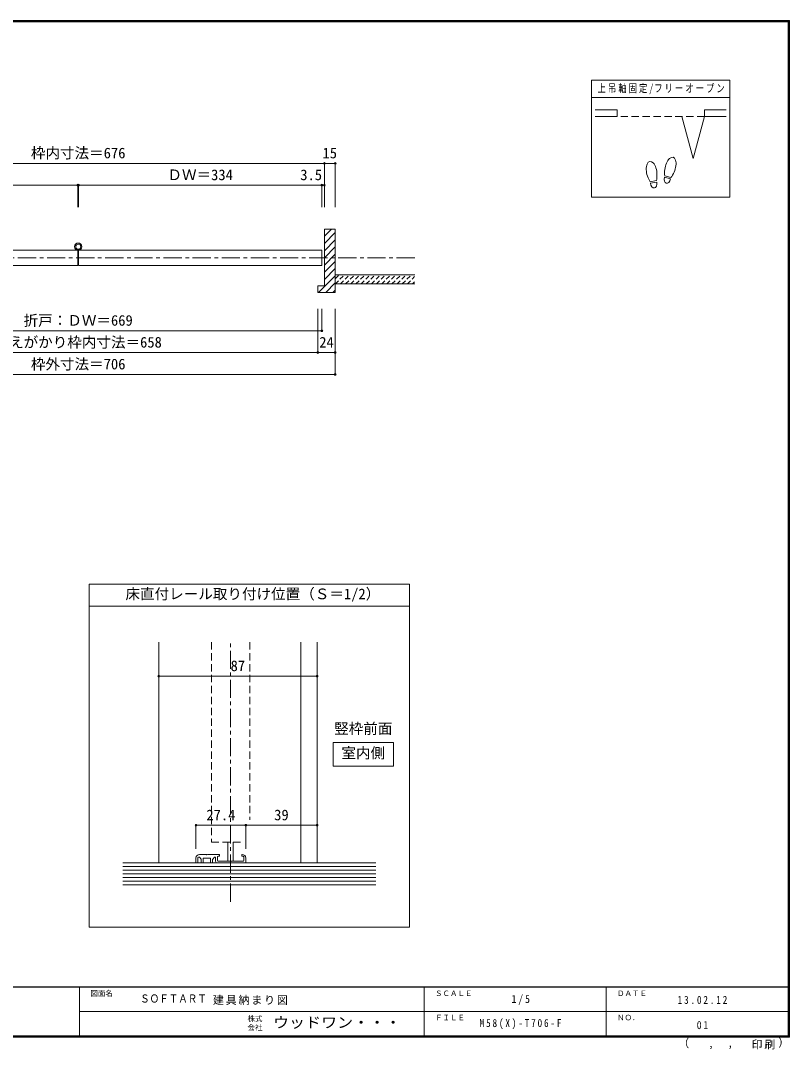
# Model space of a CAD drawing. Units: millimetres at full size, sheet at 1:5, with parts at other scales. Extents: x -973 to 977, y -718 to 696.
# Drawn here: x -79 to 977, y -718 to 696 of the extents above; entities that cross this region are included whole.
import ezdxf
from ezdxf.enums import TextEntityAlignment as Align

# ---------------------------------------------------------------- set-up
doc = ezdxf.new("R2010")
doc.units = ezdxf.units.MM
doc.header["$LTSCALE"] = 5
doc.header["$PDMODE"] = 32
doc.header["$PDSIZE"] = 2.5
for name, pattern in [('CHAIN1', [8, 5, -1, 1, -1]), ('DASHED1', [1.8, 1.2, -0.6]), ('DASHED2', [3, 2, -1])]:
    doc.linetypes.add(name, pattern=pattern)
for name, color, linetype, lineweight in [('0-1_通り芯', 4, 'CHAIN1', 9), ('0-3_仕上げ', 2, 'Continuous', 9), ('0-4_枠', 7, 'Continuous', 9), ('0-6_扉', 6, 'Continuous', 9), ('0-8_戸当り', 3, 'Continuous', 9), ('0-A_文字', 3, 'Continuous', 9), ('0-B_寸法', 7, 'Continuous', 9), ('0-C_ハッチ', 4, 'DASHED1', 9), ('1-1_通り芯', 4, 'CHAIN1', 9), ('1-3_仕上げ', 7, 'Continuous', 9), ('1-4_枠', 7, 'Continuous', 9), ('1-6_扉', 7, 'DASHED2', 9), ('1-7_金物', 7, 'Continuous', 9), ('1-A_文字', 7, 'Continuous', 9), ('1-B_寸法', 4, 'Continuous', 9), ('F-1_枠', 6, 'Continuous', 9)]:
    doc.layers.add(name, color=color, linetype=linetype, lineweight=lineweight)
doc.layers.add('F-0_補助線', color=7, linetype='Continuous')
doc.layers.add('F-A_文字', color=7, linetype='Continuous')
doc.styles.add('HGP明朝B', font='')
doc.styles.add('ＭＳ ゴシック', font='')
doc.styles.get('HGP明朝B').set_extended_font_data('HGP明朝B')
doc.styles.get('ＭＳ ゴシック').set_extended_font_data('MS Gothic')

msp = doc.modelspace()

# ---------------------------------------------------------------- linework, layer by layer
at = {"layer": '0-1_通り芯'}
msp.add_line((462.144, 369.656), (-462.233, 369.656), dxfattribs=at)
at = {"layer": '0-3_仕上げ'}
for p, q in [((353, 346.656), (462.144, 346.656)), ((353, 334.156), (462.144, 334.156))]:
    msp.add_line(p, q, dxfattribs=at)
at = {"layer": '0-4_枠', "color": 3}
for p, q in [((338, 331.156), (338, 409.156)), ((353, 409.156), (338, 409.156)), ((329, 331.156), (338, 331.156)), ((329, 331.156), (329, 322.156))]:
    msp.add_line(p, q, dxfattribs=at)
at = {"layer": '0-4_枠', "color": 4}
for p, q in [((338, 399.476), (347.681, 409.156)), ((338, 389.576), (353, 404.576)), ((338, 379.677), (353, 394.677)), ((338, 369.777), (353, 384.777)), ((338, 359.878), (353, 374.878)), ((338, 349.978), (353, 364.978)), ((338, 340.079), (353, 355.079)), ((329.977, 322.156), (353, 345.179)), ((329, 331.079), (329.078, 331.156)), ((339.877, 322.156), (353, 335.28)), ((349.776, 322.156), (353, 325.38))]:
    msp.add_line(p, q, dxfattribs=at)
at = {"layer": '0-4_枠', "color": 3}
msp.add_lwpolyline([(329, 322.156), (353, 322.156), (353, 409.156)], dxfattribs=at)
at = {"layer": '0-6_扉'}
for p, q in [((-334.5, 380.156), (-0.5, 380.156)), ((-0.5, 380.156), (-0.5, 359.156)), ((0.5, 380.156), (334.5, 380.156)), ((0.5, 380.156), (0.5, 359.156)), ((334.5, 380.156), (334.5, 359.156)), ((-334.5, 359.156), (-0.5, 359.156)), ((0.5, 359.156), (334.5, 359.156))]:
    msp.add_line(p, q, dxfattribs=at)
at = {"layer": '0-8_戸当り', "color": 2}
for p, q in [((739.986, 573.251), (709.986, 573.251)), ((739.986, 573.251), (739.986, 564.251)), ((859.986, 573.251), (859.986, 564.251)), ((859.986, 573.251), (889.986, 573.251)), ((739.986, 564.251), (709.986, 564.251)), ((828.928, 564.251), (844.457, 506.295)), ((859.986, 564.251), (844.457, 506.295)), ((859.986, 564.251), (889.986, 564.251))]:
    msp.add_line(p, q, dxfattribs=at)
at = {"layer": '0-8_戸当り', "color": 7, "linetype": 'DASHED2'}
msp.add_line((859.986, 564.251), (739.986, 564.251), dxfattribs=at)
at = {"layer": '0-8_戸当り'}
for p, q in [((814.022, 480.235), (805.542, 482.507)), ((794.011, 475.878), (785.365, 474.353)), ((794.376, 473.81), (785.73, 472.285)), ((813.479, 478.206), (804.998, 480.478))]:
    msp.add_line(p, q, dxfattribs=at)
for centre, major_axis, ratio, start_param, end_param in [((813.267, 494.378), (3.644, 13.601), 0.5, 4.34059143, 8.22577918), ((787.35, 488.377), (-2.445, 13.867), 0.5, 4.34059143, 8.22577918), ((787.42, 487.981), (-2.963, 16.802), 0.4, 1.85063327, 2.44287679), ((787.42, 487.981), (-2.963, 16.802), 0.4, 3.84030852, 4.43255203), ((813.163, 493.989), (4.416, 16.48), 0.4, 1.85063327, 2.44287679), ((813.163, 493.989), (4.416, 16.48), 0.4, 3.84030852, 4.43255203), ((790.053, 473.047), (-1.27, 7.205), 0.6, 1.57079633, 4.71238898), ((809.238, 479.342), (1.894, 7.067), 0.6, 1.57079633, 4.71238898)]:
    msp.add_ellipse(centre, major_axis=major_axis, ratio=ratio, start_param=start_param, end_param=end_param, dxfattribs=at)
at = {"layer": '0-A_文字'}
for p, q in [((704.986, 614.167), (704.986, 453.167)), ((894.986, 614.167), (704.986, 614.167)), ((894.986, 590.167), (704.986, 590.167)), ((454.903, -78.642), (454.903, -549.667)), ((14.903, -108.642), (454.903, -108.642)), ((14.903, -549.667), (454.903, -549.667))]:
    msp.add_line(p, q, dxfattribs=at)
for points in [[(894.986, 614.167), (894.986, 453.167), (704.986, 453.167)], [(14.903, -549.667), (14.903, -78.642), (454.903, -78.642)]]:
    msp.add_lwpolyline(points, dxfattribs=at)
at = {"layer": '0-A_文字', "color": 7}
for radius in [5, 3.5]:
    msp.add_circle((0, 385.156), radius, dxfattribs=at)
at = {"layer": '0-B_寸法', "color": 4}
for p, q in [((-338, 499.656), (338, 499.656)), ((338, 499.656), (338, 439.656)), ((338, 499.656), (353, 499.656)), ((353, 499.656), (353, 439.656)), ((-334.5, 469.656), (-0.5, 469.656)), ((-0.5, 469.656), (-0.5, 439.656)), ((0.5, 469.656), (0.5, 439.656)), ((0.5, 469.656), (334.5, 469.656)), ((334.5, 469.656), (338, 469.656)), ((334.5, 469.656), (334.5, 439.656)), ((329, 239.656), (329, 299.656)), ((334.5, 269.656), (334.5, 299.656)), ((353, 209.656), (353, 299.656)), ((-334.5, 269.656), (334.5, 269.656)), ((-329, 239.656), (329, 239.656)), ((329, 239.656), (353, 239.656)), ((-353, 209.656), (353, 209.656))]:
    msp.add_line(p, q, dxfattribs=at)
at = {"layer": '0-B_寸法'}
for p in [(338, 499.656), (353, 499.656), (-0.5, 469.656), (0.5, 469.656), (334.5, 469.656), (338, 469.656), (334.5, 269.656), (329, 239.656), (353, 239.656), (353, 209.656)]:
    msp.add_point(p, dxfattribs=at)
at = {"layer": '0-C_ハッチ'}
for p, q in [((353, 341.12), (358.536, 346.656)), ((353.107, 334.156), (365.607, 346.656)), ((360.179, 334.156), (372.679, 346.656)), ((367.25, 334.156), (379.75, 346.656)), ((374.321, 334.156), (386.821, 346.656)), ((381.392, 334.156), (393.892, 346.656)), ((388.463, 334.156), (400.963, 346.656)), ((395.534, 334.156), (408.034, 346.656)), ((402.605, 334.156), (415.105, 346.656)), ((409.676, 334.156), (422.176, 346.656)), ((416.747, 334.156), (429.247, 346.656)), ((423.818, 334.156), (436.318, 346.656)), ((430.889, 334.156), (443.389, 346.656)), ((437.96, 334.156), (450.46, 346.656)), ((445.031, 334.156), (457.531, 346.656)), ((452.102, 334.156), (462, 344.054)), ((459.174, 334.156), (462, 336.983))]:
    msp.add_line(p, q, dxfattribs=at)
at = {"layer": '1-1_通り芯'}
msp.add_line((209.232, -514.956), (209.232, -158.333), dxfattribs=at)
at = {"layer": '1-3_仕上げ', "color": 2}
for p, q in [((408.653, -461.584), (61.153, -461.584)), ((61.153, -491.584), (408.653, -491.584))]:
    msp.add_line(p, q, dxfattribs=at)
at = {"layer": '1-3_仕上げ'}
for p, q in [((61.153, -466.584), (408.653, -466.584)), ((61.153, -471.584), (408.653, -471.584)), ((61.153, -476.584), (408.653, -476.584)), ((61.153, -481.584), (408.653, -481.584)), ((61.153, -486.584), (408.653, -486.584))]:
    msp.add_line(p, q, dxfattribs=at)
at = {"layer": '1-4_枠', "color": 3}
for p, q in [((110.482, -461.584), (110.482, -158.333)), ((305.482, -461.584), (305.482, -158.333)), ((327.982, -461.584), (327.982, -158.333))]:
    msp.add_line(p, q, dxfattribs=at)
at = {"layer": '1-4_枠'}
for p, q in [((166.732, -449.834), (175.982, -449.834)), ((176.732, -450.584), (175.982, -449.834)), ((176.732, -450.584), (177.482, -449.834)), ((193.232, -449.834), (177.482, -449.834)), ((193.482, -452.334), (191.982, -452.334)), ((193.982, -450.584), (193.982, -451.834)), ((224.482, -450.584), (224.482, -451.834)), ((224.982, -452.334), (226.482, -452.334)), ((161.732, -461.584), (161.732, -454.834)), ((161.732, -461.584), (164.232, -461.584)), ((164.232, -461.584), (164.232, -454.727)), ((168.982, -461.584), (171.732, -461.584)), ((171.732, -461.584), (171.732, -455.084)), ((171.982, -454.834), (181.482, -454.834)), ((181.732, -461.584), (181.732, -455.084)), ((181.732, -461.584), (184.482, -461.584)), ((184.482, -461.584), (184.482, -456.77)), ((184.702, -456.239), (187.202, -453.739)), ((188.482, -454.27), (188.482, -459.084)), ((190.982, -461.584), (230.232, -461.584)), ((191.232, -453.084), (191.232, -458.084)), ((192.482, -459.334), (208.482, -459.334)), ((209.232, -460.084), (208.482, -459.334)), ((227.232, -453.084), (227.232, -458.084)), ((230.232, -454.834), (230.232, -461.584))]:
    msp.add_line(p, q, dxfattribs=at)
for points in [[(168.982, -461.584), (168.982, -456.459), (166.366, -453.843)], [(209.232, -460.084), (209.982, -459.334), (225.982, -459.334)]]:
    msp.add_lwpolyline(points, dxfattribs=at)
for centre, radius, start, end in [((166.732, -454.834), 5, 90, 180), ((191.982, -453.084), 0.75, 90, 180), ((193.232, -450.584), 0.75, 360, 90), ((193.482, -451.834), 0.5, 270, 360), ((225.232, -450.584), 0.75, 90, 180), ((224.982, -451.834), 0.5, 180, 270), ((225.232, -454.834), 5, 360, 90), ((226.482, -453.084), 0.75, 0, 90), ((165.482, -454.727), 1.25, 45, 180), ((171.982, -455.084), 0.25, 90, 180), ((181.482, -455.084), 0.25, 0, 90), ((185.232, -456.77), 0.75, 135, 180), ((187.732, -454.27), 0.75, 360, 135), ((190.982, -459.084), 2.5, 180, 270), ((192.482, -458.084), 1.25, 180, 270), ((225.982, -458.084), 1.25, 270, 0)]:
    msp.add_arc(centre, radius, start, end, dxfattribs=at)
at = {"layer": '1-6_扉'}
for p, q in [((182.982, -158.333), (182.982, -432.834)), ((235.482, -158.333), (235.482, -402.334)), ((182.982, -432.834), (222.732, -432.834))]:
    msp.add_line(p, q, dxfattribs=at)
at = {"layer": '1-7_金物'}
for p, q in [((205.482, -432.94), (205.482, -459.334)), ((212.982, -432.94), (212.982, -459.334)), ((212.982, -459.334), (205.482, -459.334))]:
    msp.add_line(p, q, dxfattribs=at)
at = {"layer": '1-A_文字'}
msp.add_lwpolyline([(350.146, -296.028), (432.739, -296.028), (432.739, -328.408), (350.146, -328.408)], close=True, dxfattribs=at)
at = {"layer": '1-B_寸法'}
for p, q in [((110.482, -204.946), (110.482, -173.333)), ((327.982, -204.946), (327.982, -173.333)), ((110.482, -204.946), (327.982, -204.946)), ((161.732, -409.834), (230.232, -409.834)), ((161.732, -409.834), (161.732, -442.334)), ((230.232, -409.834), (230.232, -442.334)), ((230.232, -409.834), (327.982, -409.834)), ((305.482, -409.834), (305.482, -442.334)), ((327.982, -409.834), (327.982, -442.334))]:
    msp.add_line(p, q, dxfattribs=at)
at = {"layer": '1-B_寸法', "color": 7}
for p in [(110.482, -204.946), (327.982, -204.946), (161.732, -409.834), (230.232, -409.834), (327.982, -409.834)]:
    msp.add_point(p, dxfattribs=at)
at = {"layer": 'F-1_枠'}
for p, q in [((-973.347, 695.833), (976.653, 695.833)), ((-973.347, 695), (976.653, 695)), ((-973.347, 694.167), (976.653, 694.167)), ((974.986, 695.833), (974.986, -700.833)), ((975.82, 695.833), (975.82, -700.833)), ((976.653, 695.833), (976.653, -700.833)), ((976.653, -631.667), (-973.347, -631.667)), ((976.653, -632.5), (-973.347, -632.5)), ((1.653, -632.5), (1.653, -699.167)), ((474.986, -632.5), (474.986, -699.167)), ((724.986, -632.5), (724.986, -699.167)), ((1.653, -665.833), (974.986, -665.834)), ((976.653, -699.167), (-973.347, -699.167)), ((976.653, -700), (-973.347, -700)), ((976.653, -700.833), (-973.347, -700.833))]:
    msp.add_line(p, q, dxfattribs=at)

# ---------------------------------------------------------------- texts
at = {"layer": '0-A_文字', "color": 7, "style": 'ＭＳ ゴシック'}
msp.add_text('床直付レール取り付け位置（Ｓ＝1/2）', height=14.66, dxfattribs=at).set_placement((64.903, -103.642), align=Align.BOTTOM_LEFT)
at = {"layer": '0-A_文字', "color": 7, "insert": (713.111, 594.667), "char_height": 11, "attachment_point": 7, "style": 'ＭＳ ゴシック'}
msp.add_mtext('\\T1.23;\\W0.75;上吊軸固定/フリーオープン', dxfattribs=at)
at = {"layer": '0-B_寸法', "style": 'ＭＳ ゴシック'}
for s, p in [('枠内寸法＝676', (-65, 502.156)), ('15', (335.5, 502.156)), ('ＤＷ＝334', (122.5, 472.156)), ('3.5', (304.938, 472.156)), ('折戸：ＤＷ＝669', (-75, 272.156)), ('見えがかり枠内寸法＝658', (-115, 242.156)), ('24', (331, 242.156)), ('枠外寸法＝706', (-65, 212.156))]:
    msp.add_text(s, height=14.66, dxfattribs=at).set_placement(p, align=Align.BOTTOM_LEFT)
at = {"layer": '1-A_文字', "style": 'ＭＳ ゴシック'}
for s, p in [('竪枠前面', (351.443, -288.666)), ('室内側', (361.443, -322.218))]:
    msp.add_text(s, height=14.66, dxfattribs=at).set_placement(p, align=Align.BOTTOM_LEFT)
at = {"layer": '1-B_寸法', "color": 7, "style": 'ＭＳ ゴシック'}
for s, p in [('87', (209.232, -202.446)), ('27.4', (175.982, -407.334)), ('39', (269.107, -407.334))]:
    msp.add_text(s, height=14.66, dxfattribs=at).set_placement(p, align=Align.BOTTOM_LEFT)
at = {"layer": 'F-0_補助線', "style": 'HGP明朝B', "width": 0.85}
msp.add_text('ＳＯＦＴＡＲＴ', height=11, dxfattribs=at).set_placement((84.986, -656.798), align=Align.BOTTOM_LEFT)
at = {"layer": 'F-0_補助線', "insert": (185.035, -656.798), "char_height": 11, "attachment_point": 7, "style": 'ＭＳ ゴシック'}
msp.add_mtext('\\T1.17;建具納まり図', dxfattribs=at)
at = {"layer": 'F-A_文字', "style": 'ＭＳ ゴシック'}
for s, height, p in [('図面名', 7.331, (16.653, -646.667)), ('ＳＣＡＬＥ', 7.331, (489.986, -646.667)), ('ＤＡＴＥ', 7.331, (739.986, -646.667)), ('株式', 7.331, (232.486, -681.5)), ('ＦＩＬＥ', 7.331, (489.986, -680)), ('ＮＯ．', 7.331, (739.986, -680.001)), ('会社', 7.331, (232.486, -693.5)), ('（', 11, (823.992, -718.052)), ('）', 11, (961.387, -717.355)), (',', 11, (865.199, -718.052)), (',', 11, (891.686, -717.588))]:
    msp.add_text(s, height=height, dxfattribs=at).set_placement(p, align=Align.BOTTOM_LEFT)
at = {"layer": 'F-A_文字', "style": 'ＭＳ ゴシック', "width": 1.1}
msp.add_text('ウッドワン・・・', height=14.66, dxfattribs=at).set_placement((267.486, -692.5), align=Align.BOTTOM_LEFT)
at = {"layer": 'F-A_文字', "char_height": 11, "attachment_point": 7, "style": 'ＭＳ ゴシック'}
for s, insert in [('\\T1.38;\\W0.9;1/5', (594.986, -656.667)), ('\\T1.39;\\W0.85;13.02.12', (823.111, -655.417)), ('\\T1.39;\\W0.85;M58(X)-T706-F', (551.236, -690.001)), ('\\T1.36;\\W0.9;01', (849.361, -690.001)), ('\\T1.17;印刷', (924.678, -717.82))]:
    msp.add_mtext(s, dxfattribs=dict(at, insert=insert))

doc.saveas('drawing.dxf')
